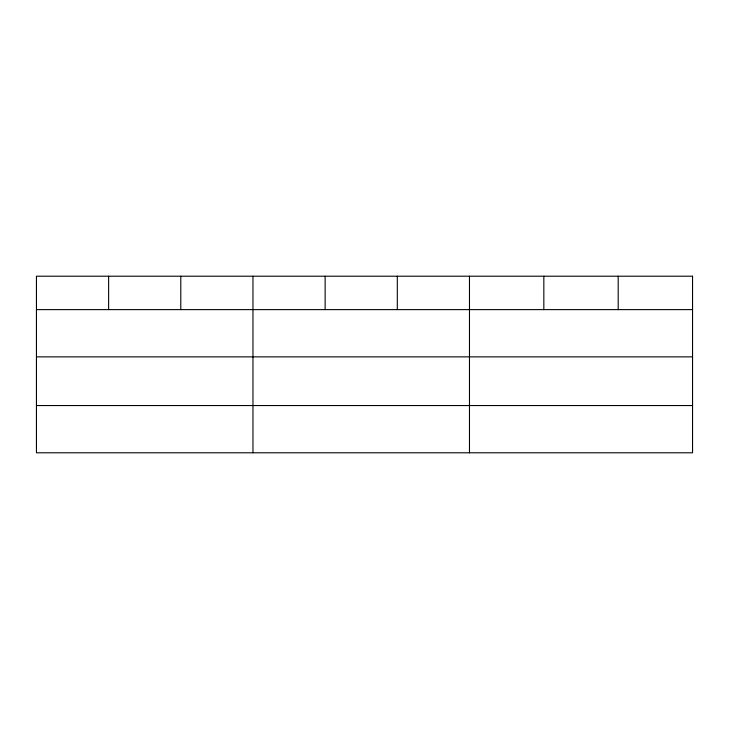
<?xml version="1.0" encoding="UTF-8"?>
<svg xmlns="http://www.w3.org/2000/svg" width="729" height="729" viewBox="0 0 729 729"><rect width="100%" height="100%" fill="white"/><g stroke="black" fill="none" stroke-linecap="round" stroke-linejoin="round"><path stroke-width="1.09" d="M36.45 309.615L692.55 309.615M36.45 356.864L692.55 356.864M36.45 405.543L692.55 405.543M618.192 276.209L618.192 309.615M543.834 276.209L543.834 309.615M469.476 276.209L469.476 452.791M397.305 276.209L397.305 309.615M325.134 276.209L325.134 309.615M252.963 276.209L252.963 452.791M180.792 276.209L180.792 309.615M108.621 276.209L108.621 309.615M692.55 276.209L36.45 276.209L36.45 452.791L692.55 452.791L692.55 276.209"/></g></svg>
